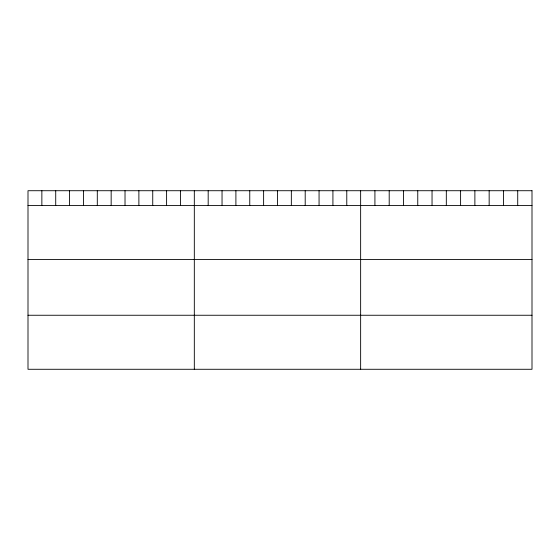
<?xml version="1.0" encoding="UTF-8"?>
<svg xmlns="http://www.w3.org/2000/svg" width="560" height="560" viewBox="0 0 560 560"><rect width="100%" height="100%" fill="white"/><g stroke="black" fill="none" stroke-linecap="round" stroke-linejoin="round"><path stroke-width="0.84" d="M28 205.555L532 205.555M28 259.581L532 259.581M28 315.252L532 315.252M517.72 190.722L517.72 205.555M503.44 190.722L503.44 205.555M489.16 190.722L489.16 205.555M474.88 190.722L474.88 205.555M460.6 190.722L460.6 205.555M446.32 190.722L446.32 205.555M432.04 190.722L432.04 205.555M417.76 190.722L417.76 205.555M403.48 190.722L403.48 205.555M389.2 190.722L389.2 205.555M374.92 190.722L374.92 205.555M360.64 190.722L360.64 369.278M346.78 190.722L346.78 205.555M332.92 190.722L332.92 205.555M319.06 190.722L319.06 205.555M305.2 190.722L305.2 205.555M291.34 190.722L291.34 205.555M277.48 190.722L277.48 205.555M263.62 190.722L263.62 205.555M249.76 190.722L249.76 205.555M235.9 190.722L235.9 205.555M222.04 190.722L222.04 205.555M208.18 190.722L208.18 205.555M194.32 190.722L194.32 369.278M180.46 190.722L180.46 205.555M166.6 190.722L166.6 205.555M152.74 190.722L152.74 205.555M138.88 190.722L138.88 205.555M125.02 190.722L125.02 205.555M111.16 190.722L111.16 205.555M97.3 190.722L97.3 205.555M83.44 190.722L83.44 205.555M69.58 190.722L69.58 205.555M55.72 190.722L55.72 205.555M41.86 190.722L41.86 205.555M532 190.722L28 190.722L28 369.278L532 369.278L532 190.722"/></g></svg>
